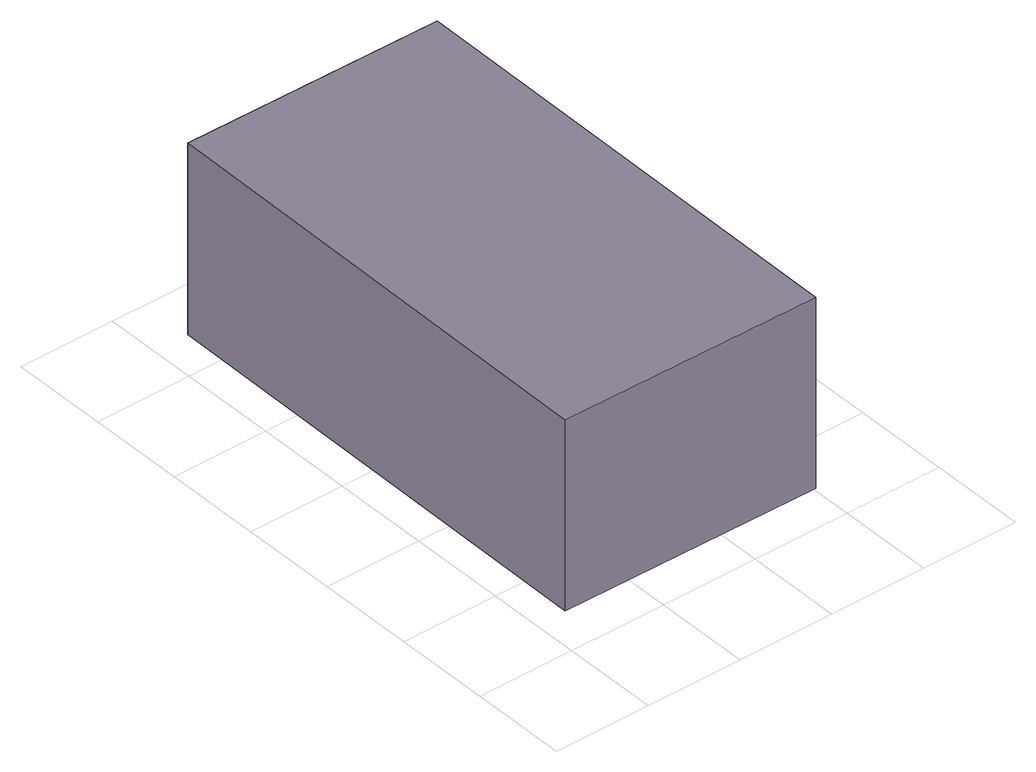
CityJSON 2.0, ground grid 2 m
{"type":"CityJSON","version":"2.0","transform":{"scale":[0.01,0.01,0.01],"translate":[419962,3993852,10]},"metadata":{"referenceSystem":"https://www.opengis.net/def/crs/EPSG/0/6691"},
"CityObjects":{
"tunnel1":{"type":"Tunnel","geometry":[{"type":"MultiSurface","lod":"1","boundaries":[[[0,1,2,3]],[[4,0,3,5]],[[6,2,1,7]],[[5,3,2,6]],[[7,1,0,4]]]}]}
},
"vertices":[
[604,87,400],[613,1086,400],[73,1091,400],[63,92,400],[604,87,0],[63,92,0],[73,1091,0],[613,1086,0]
]}
